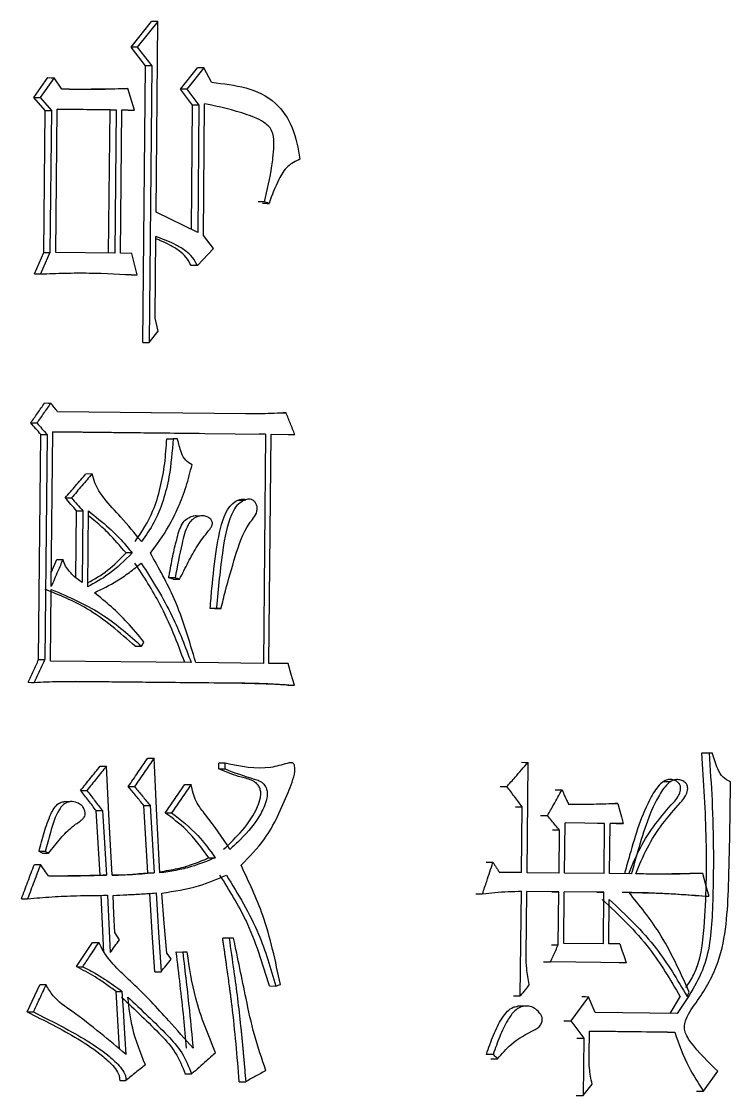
# Model space of a CAD drawing. Header units: millimetres. Extents: x 2344 to 4024, y 1094 to 2282.
# Drawn here: x 2967.69 to 2972.51, y 1247.72 to 1255.02 of the extents above; entities that cross this region are included whole.
import ezdxf

# ---------------------------------------------------------------- set-up
doc = ezdxf.new("R2010")
doc.units = ezdxf.units.MM

msp = doc.modelspace()

# ---------------------------------------------------------------- linework, layer by layer
at = {"color": 7, "linetype": 'Continuous', "lineweight": 25}
for p, q in [((2968.4385, 1254.8464), (2968.5786, 1255.0201)), ((2968.6215, 1255.0198), (2968.4812, 1254.8461)), ((2968.6087, 1253.7251), (2968.6215, 1255.0198)), ((2968.5372, 1254.7187), (2968.4385, 1254.8464)), ((2968.4812, 1254.8461), (2968.5801, 1254.7185)), ((2968.5186, 1252.8399), (2968.5372, 1254.7187)), ((2968.5801, 1254.7185), (2968.5615, 1252.8396)), ((2968.7737, 1254.5603), (2968.8901, 1254.7051)), ((2968.9335, 1254.7048), (2968.8169, 1254.5601)), ((2968.9862, 1254.6069), (2968.9335, 1254.7048)), ((2967.779, 1254.5032), (2967.8732, 1254.6385)), ((2967.9151, 1254.6382), (2967.8208, 1254.5029)), ((2967.9685, 1254.5597), (2967.9151, 1254.6382)), ((2968.2653, 1254.5615), (2968.3741, 1254.5648)), ((2968.4615, 1254.418), (2968.4167, 1254.5645)), ((2968.857, 1254.4523), (2968.7737, 1254.5603)), ((2968.8169, 1254.5601), (2968.9003, 1254.4521)), ((2967.8555, 1254.4147), (2967.779, 1254.5032)), ((2967.8208, 1254.5029), (2967.8974, 1254.4145)), ((2967.8459, 1253.4509), (2967.8555, 1254.4147)), ((2967.8974, 1254.4145), (2967.8879, 1253.4507)), ((2967.9266, 1253.4503), (2967.9362, 1254.4238)), ((2967.9362, 1254.4238), (2968.3382, 1254.4193)), ((2968.2957, 1254.4196), (2967.9362, 1254.4236)), ((2968.286, 1253.4461), (2968.2957, 1254.4196)), ((2968.2957, 1254.4196), (2968.3382, 1254.4193)), ((2968.3382, 1254.4193), (2968.3285, 1253.4458)), ((2968.3671, 1253.4454), (2968.3767, 1254.4189)), ((2968.3767, 1254.4189), (2968.4615, 1254.418)), ((2968.4189, 1254.4182), (2968.3767, 1254.4187)), ((2968.4189, 1254.4182), (2968.4615, 1254.418)), ((2968.8486, 1253.6069), (2968.857, 1254.4523)), ((2968.9003, 1254.4521), (2968.8917, 1253.5856)), ((2968.9299, 1253.5657), (2968.9387, 1254.4614)), ((2968.8917, 1253.5856), (2968.6087, 1253.7251)), ((2968.6016, 1253.0047), (2968.6071, 1253.5596)), ((2968.998, 1253.4774), (2968.9299, 1253.5657)), ((2968.8895, 1253.3617), (2968.998, 1253.4774)), ((2967.7826, 1253.3056), (2967.8459, 1253.4509)), ((2967.8879, 1253.4507), (2967.8244, 1253.3054)), ((2967.8459, 1253.4509), (2967.8879, 1253.4507)), ((2968.3285, 1253.4458), (2967.9266, 1253.4503)), ((2968.4442, 1253.4446), (2968.3671, 1253.4454)), ((2968.4813, 1253.2981), (2968.4442, 1253.4446)), ((2968.8895, 1253.3617), (2968.8462, 1253.362)), ((2968.4385, 1253.2983), (2968.4813, 1253.2981)), ((2968.6238, 1252.9168), (2968.6016, 1253.0047)), ((2968.5615, 1252.8396), (2968.6238, 1252.9168)), ((2968.5186, 1252.8399), (2968.5615, 1252.8396)), ((2969.2166, 1252.3553), (2967.9391, 1252.3694)), ((2967.8964, 1251.1821), (2967.9068, 1252.2335)), ((2967.9068, 1252.2335), (2969.3529, 1252.2175)), ((2968.9006, 1252.2222), (2967.9068, 1252.2333)), ((2967.8108, 1250.6863), (2967.826, 1252.2147)), ((2967.8679, 1252.2144), (2967.8527, 1250.686)), ((2968.6811, 1252.1857), (2968.7242, 1252.1855)), ((2968.7549, 1252.1851), (2968.7242, 1252.1855)), ((2969.3529, 1252.2175), (2969.309, 1252.2177)), ((2969.3529, 1252.2175), (2969.3375, 1250.6598)), ((2969.3756, 1250.6594), (2969.3911, 1252.217)), ((2969.3911, 1252.217), (2969.5513, 1252.2152)), ((2969.5071, 1252.2155), (2969.5513, 1252.2152)), ((2968.1326, 1251.9487), (2968.1749, 1251.9484)), ((2969.2059, 1251.7662), (2969.1619, 1251.7665)), ((2968.0636, 1251.2416), (2968.0681, 1251.696)), ((2968.1104, 1251.6957), (2968.1056, 1251.209)), ((2968.1439, 1251.1794), (2968.149, 1251.6953)), ((2968.906, 1251.6609), (2968.8623, 1251.6612)), ((2967.8974, 1251.2822), (2967.9336, 1251.3664)), ((2968.7378, 1251.2409), (2968.6947, 1251.2412)), ((2968.7254, 1251.2311), (2968.6948, 1251.2412)), ((2967.8914, 1250.6759), (2967.8962, 1251.1627)), ((2969.0199, 1251.0333), (2968.9763, 1251.0336)), ((2969.0066, 1251.0333), (2969.0502, 1251.033)), ((2969.0503, 1251.033), (2969.0199, 1251.0333)), ((2968.4674, 1250.7763), (2968.5102, 1250.7761)), ((2967.8108, 1250.6863), (2967.8527, 1250.686)), ((2968.8473, 1250.6653), (2967.8914, 1250.6759)), ((2969.3375, 1250.6598), (2968.8781, 1250.6649)), ((2969.5054, 1250.658), (2969.3756, 1250.6594)), ((2969.1929, 1250.5249), (2968.0629, 1250.5374)), ((2968.0757, 1250.5375), (2969.2368, 1250.5247)), ((2969.1929, 1250.5249), (2969.2368, 1250.5247)), ((2969.5055, 1250.5117), (2969.5497, 1250.5114)), ((2972.3182, 1250.0518), (2972.366, 1250.0515)), ((2972.366, 1250.0515), (2972.3882, 1250.0513)), ((2969.0343, 1249.9425), (2969.0347, 1249.9815)), ((2969.0783, 1249.9812), (2969.0347, 1249.9815)), ((2969.0779, 1249.9423), (2969.0783, 1249.9812)), ((2971.1293, 1249.2378), (2971.1367, 1249.9874)), ((2969.0343, 1249.9428), (2969.0779, 1249.9425)), ((2968.8037, 1249.8381), (2968.847, 1249.8378)), ((2970.9465, 1249.8238), (2970.9925, 1249.8235)), ((2972.1021, 1249.8554), (2972.0543, 1249.8556)), ((2968.0262, 1249.7204), (2967.9837, 1249.7206)), ((2971.0918, 1249.2383), (2971.0962, 1249.6861)), ((2968.6713, 1249.6447), (2968.7144, 1249.6444)), ((2971.3493, 1249.5275), (2971.3028, 1249.5278)), ((2971.3464, 1249.2354), (2971.3493, 1249.5275)), ((2971.3838, 1249.235), (2971.3872, 1249.5757)), ((2971.6559, 1249.5727), (2971.3872, 1249.5757)), ((2971.6559, 1249.5727), (2971.609, 1249.573)), ((2971.6525, 1249.232), (2971.6559, 1249.5727)), ((2971.6898, 1249.2316), (2971.6932, 1249.5723)), ((2971.7825, 1249.5713), (2971.6932, 1249.5723)), ((2971.7355, 1249.5716), (2971.7825, 1249.5713)), ((2967.8552, 1249.3814), (2967.8133, 1249.3816)), ((2967.8365, 1249.3716), (2967.8134, 1249.3816)), ((2967.8365, 1249.3716), (2967.8785, 1249.3713)), ((2971.0918, 1249.2383), (2970.9417, 1249.2399)), ((2971.3464, 1249.2354), (2971.1293, 1249.2378)), ((2971.6525, 1249.232), (2971.3838, 1249.235)), ((2972.2728, 1249.2345), (2972.3209, 1249.2342)), ((2971.8387, 1249.2299), (2971.6898, 1249.2316)), ((2972.086, 1249.2298), (2971.9715, 1249.2289)), ((2971.0835, 1248.401), (2971.0905, 1249.1117)), ((2971.1237, 1248.6732), (2971.128, 1249.1113)), ((2971.3452, 1249.1089), (2971.128, 1249.1113)), ((2971.2987, 1249.1091), (2971.3452, 1249.1089)), ((2971.3416, 1248.7487), (2971.3452, 1249.1089)), ((2971.3791, 1248.758), (2971.3826, 1249.1084)), ((2971.6513, 1249.1054), (2971.3826, 1249.1084)), ((2971.6044, 1249.1057), (2971.6513, 1249.1054)), ((2971.6478, 1248.755), (2971.6513, 1249.1054)), ((2971.6851, 1248.7545), (2971.6881, 1249.0562)), ((2968.0684, 1248.5999), (2968.1777, 1248.7638)), ((2968.1777, 1248.7638), (2968.2201, 1248.7636)), ((2969.1048, 1248.7931), (2969.0612, 1248.7933)), ((2969.1354, 1248.7927), (2969.1048, 1248.7931)), ((2971.2951, 1248.7489), (2971.3416, 1248.7487)), ((2971.6478, 1248.755), (2971.3791, 1248.758)), ((2971.7596, 1248.7537), (2971.6851, 1248.7545)), ((2968.7463, 1248.6995), (2968.7895, 1248.6992)), ((2968.8203, 1248.6989), (2968.7895, 1248.6992)), ((2971.803, 1248.6266), (2971.2881, 1248.6324)), ((2971.7558, 1248.6269), (2971.803, 1248.6266)), ((2967.7329, 1248.292), (2967.8197, 1248.4757)), ((2967.8616, 1248.4754), (2967.8197, 1248.4757)), ((2968.3607, 1248.04), (2968.3365, 1248.4314)), ((2969.3785, 1248.4685), (2969.4226, 1248.4682)), ((2971.0373, 1248.4013), (2971.0835, 1248.401)), ((2971.5473, 1248.3958), (2971.4262, 1248.2317)), ((2971.591, 1248.2883), (2971.5473, 1248.3958)), ((2972.1009, 1248.2821), (2972.172, 1248.3983)), ((2971.1106, 1248.3316), (2971.064, 1248.3319)), ((2972.1486, 1248.282), (2971.591, 1248.2883)), ((2971.4262, 1248.2317), (2971.5147, 1248.1139)), ((2971.5508, 1247.9966), (2971.5525, 1248.1621)), ((2971.5525, 1248.1621), (2972.1325, 1248.1556)), ((2972.0846, 1248.1559), (2971.5525, 1248.1619)), ((2972.0847, 1248.1559), (2972.1325, 1248.1556)), ((2971.5147, 1248.1139), (2971.5108, 1247.7245)), ((2970.883, 1247.9747), (2970.9292, 1247.9744)), ((2972.3285, 1247.7542), (2972.4259, 1247.8894)), ((2971.5108, 1247.7245), (2971.5713, 1247.8017)), ((2971.464, 1247.7248), (2971.5108, 1247.7245))]:
    msp.add_line(p, q, dxfattribs=at)
at = {"color": 7, "linetype": 'Continuous', "lineweight": 25, "flags": 128}
for points in [[(2968.6215, 1255.0198), (2968.5975, 1255.02), (2968.5786, 1255.0201)], [(2968.4812, 1254.8461), (2968.4573, 1254.8463), (2968.4385, 1254.8464)], [(2968.5801, 1254.7185), (2968.5561, 1254.7186), (2968.5372, 1254.7187)], [(2968.9335, 1254.7048), (2968.9092, 1254.705), (2968.8901, 1254.7051)], [(2967.8732, 1254.6385), (2967.8967, 1254.6383), (2967.9151, 1254.6382)], [(2968.3741, 1254.5648), (2968.398, 1254.5646), (2968.4167, 1254.5645)], [(2968.8169, 1254.5601), (2968.7927, 1254.5602), (2968.7737, 1254.5603)], [(2967.779, 1254.5032), (2967.8024, 1254.5031), (2967.8208, 1254.5029)], [(2967.8555, 1254.4147), (2967.879, 1254.4146), (2967.8974, 1254.4145)], [(2968.9003, 1254.4521), (2968.876, 1254.4522), (2968.857, 1254.4523)], [(2969.3456, 1253.7948), (2969.3279, 1253.7949), (2969.3148, 1253.795), (2969.3017, 1253.7951)], [(2969.3321, 1253.785), (2969.3498, 1253.7849), (2969.3629, 1253.7848), (2969.376, 1253.7847)], [(2967.7826, 1253.3056), (2967.806, 1253.3055), (2967.8244, 1253.3054)], [(2967.8513, 1252.4286), (2967.8748, 1252.4285), (2967.8932, 1252.4283)], [(2969.4476, 1252.3622), (2969.4723, 1252.3621), (2969.4917, 1252.362)], [(2967.7571, 1252.2933), (2967.7805, 1252.2932), (2967.7989, 1252.2931)], [(2967.826, 1252.2147), (2967.8494, 1252.2145), (2967.8679, 1252.2144)], [(2967.9918, 1251.7845), (2968.0154, 1251.7843), (2968.0339, 1251.7842)], [(2968.0681, 1251.696), (2968.0918, 1251.6958), (2968.1104, 1251.6957)], [(2967.9336, 1251.3664), (2967.9546, 1251.3663), (2967.9756, 1251.3662)], [(2968.4471, 1251.4097), (2968.4355, 1251.4098), (2968.4239, 1251.4099), (2968.4044, 1251.41)], [(2968.7254, 1251.2311), (2968.7428, 1251.231), (2968.7557, 1251.2309), (2968.7685, 1251.2309)], [(2968.5102, 1250.7761), (2968.5181, 1250.7906), (2968.5259, 1250.8052)], [(2969.5497, 1250.5114), (2969.5275, 1250.5847), (2969.5054, 1250.658)], [(2967.7396, 1250.5313), (2967.763, 1250.5311), (2967.7814, 1250.531)], [(2968.5521, 1250.016), (2968.5762, 1250.0159), (2968.5951, 1250.0158)], [(2968.6335, 1249.2364), (2968.6143, 1249.6261), (2968.5951, 1250.0158)], [(2971.0905, 1249.9877), (2971.1163, 1249.9876), (2971.1367, 1249.9874)], [(2968.2284, 1249.9612), (2968.2522, 1249.961), (2968.2709, 1249.9609)], [(2968.3098, 1249.2206), (2968.2903, 1249.5907), (2968.2709, 1249.9609)], [(2968.4195, 1249.8228), (2968.4434, 1249.8226), (2968.4623, 1249.8225)], [(2968.0956, 1249.7971), (2968.1193, 1249.797), (2968.1379, 1249.7969)], [(2971.3204, 1249.8002), (2971.3464, 1249.8), (2971.367, 1249.7999)], [(2968.5259, 1249.695), (2968.5499, 1249.6949), (2968.5688, 1249.6948)], [(2968.5521, 1249.2371), (2968.539, 1249.4661), (2968.5259, 1249.695)], [(2968.5688, 1249.6948), (2968.5819, 1249.4658), (2968.595, 1249.2369)], [(2971.05, 1249.6864), (2971.0758, 1249.6862), (2971.0962, 1249.6861)], [(2971.6996, 1249.7083), (2971.7258, 1249.7081), (2971.7467, 1249.708)], [(2971.7467, 1249.708), (2971.7579, 1249.665), (2971.7702, 1249.6181), (2971.7825, 1249.5713)], [(2968.2023, 1249.6596), (2968.226, 1249.6595), (2968.2447, 1249.6594)], [(2968.2287, 1249.2212), (2968.2155, 1249.4404), (2968.2023, 1249.6596)], [(2968.2447, 1249.6594), (2968.258, 1249.4402), (2968.2712, 1249.221)], [(2971.2216, 1249.626), (2971.2475, 1249.6259), (2971.268, 1249.6257)], [(2968.9672, 1249.3396), (2968.9788, 1249.3395), (2968.9905, 1249.3395), (2969.0107, 1249.3394)], [(2970.8513, 1249.3089), (2970.877, 1249.3087), (2970.8973, 1249.3086)], [(2967.7816, 1249.2943), (2967.805, 1249.2942), (2967.8234, 1249.2941)], [(2968.5521, 1249.2371), (2968.5761, 1249.237), (2968.595, 1249.2369)], [(2972.3209, 1249.2342), (2972.3327, 1249.1914), (2972.3444, 1249.1486), (2972.3638, 1249.0779)], [(2968.2287, 1249.2212), (2968.2525, 1249.2211), (2968.2712, 1249.221)], [(2968.5992, 1248.5648), (2968.5826, 1248.8327), (2968.5663, 1249.0975)], [(2968.6091, 1249.1004), (2968.6256, 1248.8325), (2968.6422, 1248.5646)], [(2968.6819, 1248.6907), (2968.6647, 1248.8953), (2968.6475, 1249.1)], [(2970.7816, 1249.0955), (2970.8072, 1249.0953), (2970.8275, 1249.0952)], [(2967.6941, 1249.0616), (2967.7175, 1249.0615), (2967.7359, 1249.0614)], [(2968.2544, 1248.6952), (2968.2447, 1248.89), (2968.2351, 1249.0849)], [(2968.2776, 1249.0846), (2968.2873, 1248.8898), (2968.2969, 1248.6949)], [(2968.3291, 1248.8309), (2968.3226, 1248.9575), (2968.3162, 1249.0842)], [(2968.3595, 1248.7819), (2968.3443, 1248.8064), (2968.3291, 1248.8309)], [(2971.7596, 1248.7537), (2971.7738, 1248.712), (2971.7884, 1248.6693), (2971.803, 1248.6266)], [(2968.7123, 1248.6514), (2968.6971, 1248.671), (2968.6819, 1248.6907)], [(2968.0684, 1248.5999), (2968.092, 1248.5997), (2968.1106, 1248.5996)], [(2971.2416, 1248.6327), (2971.2675, 1248.6325), (2971.2881, 1248.6324)], [(2968.5992, 1248.5648), (2968.6233, 1248.5647), (2968.6422, 1248.5646)], [(2968.3365, 1248.4314), (2968.3603, 1248.4313), (2968.3791, 1248.4312)], [(2968.4057, 1248.0026), (2968.3946, 1248.1821), (2968.3868, 1248.3066), (2968.3791, 1248.4312)], [(2971.5005, 1248.3961), (2971.5266, 1248.396), (2971.5473, 1248.3958)], [(2972.2164, 1248.3981), (2972.224, 1248.4126), (2972.2315, 1248.427)], [(2967.7329, 1248.292), (2967.7538, 1248.2919), (2967.7747, 1248.2918)], [(2971.3796, 1248.232), (2971.4056, 1248.2318), (2971.4262, 1248.2317)], [(2971.4679, 1248.1142), (2971.494, 1248.114), (2971.5147, 1248.1139)], [(2970.8994, 1248.0039), (2970.8875, 1248.004), (2970.8757, 1248.0041), (2970.8534, 1248.0042)], [(2968.8071, 1247.8712), (2968.8181, 1247.8712), (2968.829, 1247.8711), (2968.8504, 1247.871)], [(2968.3613, 1247.8275), (2968.3826, 1247.8274), (2968.404, 1247.8272)], [(2969.1738, 1247.8185), (2969.1983, 1247.8183), (2969.2176, 1247.8182)], [(2972.2807, 1247.7545), (2972.2925, 1247.7544), (2972.3046, 1247.7544), (2972.3285, 1247.7542)]]:
    msp.add_lwpolyline(points, dxfattribs=at)
at = {"color": 7, "linetype": 'Continuous', "lineweight": 25}
for points, knots in [([(2968.4167, 1254.5645), (2968.3582, 1254.5621), (2968.2544, 1254.5578), (2968.1049, 1254.5579), (2968.014, 1254.5591), (2967.9685, 1254.5597)], [0, 0, 0, 0, 0.392515, 0.696222, 1, 1, 1, 1]), ([(2968.2704, 1254.5613), (2968.2705, 1254.5613), (2968.2706, 1254.5613), (2968.27, 1254.5613), (2968.2684, 1254.5613), (2968.2261, 1254.5602), (2968.1464, 1254.5588), (2968.0638, 1254.5589), (2968.0184, 1254.5592), (2968.0074, 1254.5593), (2968.0052, 1254.5593)], [0, 0, 0, 0, 0.0021415, 0.0097285, 0.0175373, 0.0350819, 0.5090974, 0.8321856, 0.9660672, 1, 1, 1, 1]), ([(2968.9862, 1254.6069), (2969.1449, 1254.5886), (2969.3686, 1254.5629), (2969.5496, 1254.3008), (2969.5731, 1254.1575), (2969.5851, 1254.0842)], [0, 0, 0, 0, 0.543493, 0.766307, 1, 1, 1, 1]), ([(2969.3456, 1253.7948), (2969.3644, 1253.876), (2969.3872, 1253.9743), (2969.4046, 1254.1023), (2969.411, 1254.1751), (2969.4089, 1254.2471), (2969.3849, 1254.2987), (2969.3278, 1254.3491), (2969.178, 1254.41), (2969.0358, 1254.4406), (2968.9387, 1254.4614)], [0, 0, 0, 0, 0.238484, 0.289026, 0.367873, 0.447442, 0.488553, 0.52945, 0.678936, 1, 1, 1, 1]), ([(2969.5851, 1254.0842), (2969.556, 1254.0705), (2969.4963, 1254.0422), (2969.4294, 1253.9282), (2969.3964, 1253.8395), (2969.376, 1253.7847)], [0, 0, 0, 0, 0.266925, 0.547946, 1, 1, 1, 1]), ([(2969.376, 1253.7847), (2969.3735, 1253.7856), (2969.3672, 1253.7877), (2969.357, 1253.791), (2969.3494, 1253.7935), (2969.3456, 1253.7948)], [0, 0, 0, 0, 0.249993, 0.625002, 1, 1, 1, 1]), ([(2968.8462, 1253.362), (2968.8357, 1253.3816), (2968.815, 1253.4203), (2968.7638, 1253.4664), (2968.7026, 1253.5023), (2968.6483, 1253.5282), (2968.6159, 1253.5402), (2968.6069, 1253.5436)], [0, 0, 0, 0, 0.2035671, 0.4019478, 0.6538387, 0.9037556, 1, 1, 1, 1]), ([(2968.8895, 1253.3617), (2968.879, 1253.3813), (2968.8582, 1253.42), (2968.807, 1253.4661), (2968.7458, 1253.5022), (2968.6773, 1253.5341), (2968.6304, 1253.5511), (2968.6071, 1253.5596)], [0, 0, 0, 0, 0.176504, 0.348574, 0.567112, 0.783963, 1, 1, 1, 1]), ([(2967.8244, 1253.3054), (2967.8796, 1253.3075), (2967.9899, 1253.3116), (2968.2091, 1253.313), (2968.3726, 1253.304), (2968.4813, 1253.2981)], [0, 0, 0, 0, 0.2512252, 0.5024775, 1, 1, 1, 1]), ([(2967.7571, 1252.2933), (2967.7728, 1252.3159), (2967.8042, 1252.361), (2967.8356, 1252.406), (2967.8513, 1252.4286)], [0, 0, 0, 0, 0.500001, 1, 1, 1, 1]), ([(2967.8932, 1252.4283), (2967.8775, 1252.4058), (2967.8461, 1252.3607), (2967.8146, 1252.3156), (2967.7989, 1252.2931)], [0, 0, 0, 0, 0.500001, 1, 1, 1, 1]), ([(2967.9391, 1252.3694), (2967.9315, 1252.3792), (2967.9162, 1252.3989), (2967.9009, 1252.4185), (2967.8932, 1252.4283)], [0, 0, 0, 0, 0.500003, 1, 1, 1, 1]), ([(2969.4917, 1252.362), (2969.4646, 1252.3603), (2969.4104, 1252.3571), (2969.3187, 1252.3549), (2969.2541, 1252.3552), (2969.2167, 1252.3553)], [0, 0, 0, 0, 0.296165, 0.592354, 1, 1, 1, 1]), ([(2969.5513, 1252.2152), (2969.5414, 1252.2397), (2969.5215, 1252.2886), (2969.5017, 1252.3375), (2969.4917, 1252.362)], [0, 0, 0, 0, 0.500001, 1, 1, 1, 1]), ([(2967.826, 1252.2147), (2967.8145, 1252.2278), (2967.7915, 1252.254), (2967.7686, 1252.2802), (2967.7571, 1252.2933)], [0, 0, 0, 0, 0.500001, 1, 1, 1, 1]), ([(2967.7989, 1252.2931), (2967.8104, 1252.28), (2967.8334, 1252.2538), (2967.8564, 1252.2275), (2967.8679, 1252.2144)], [0, 0, 0, 0, 0.500002, 1, 1, 1, 1]), ([(2968.4667, 1251.4871), (2968.5112, 1251.5546), (2968.5852, 1251.6669), (2968.64, 1251.8536), (2968.6705, 1252.0177), (2968.6776, 1252.1297), (2968.6811, 1252.1857)], [0, 0, 0, 0, 0.3330673, 0.5537859, 0.7764755, 1, 1, 1, 1]), ([(2968.7242, 1252.1855), (2968.7177, 1252.0989), (2968.707, 1251.9566), (2968.6593, 1251.7661), (2968.6, 1251.6142), (2968.5394, 1251.529), (2968.5095, 1251.4868)], [0, 0, 0, 0, 0.344663, 0.566326, 0.785297, 1, 1, 1, 1]), ([(2968.853, 1252.0088), (2968.8375, 1252.0177), (2968.8057, 1252.0359), (2968.7735, 1252.102), (2968.762, 1252.1534), (2968.7549, 1252.1851)], [0, 0, 0, 0, 0.26653, 0.547401, 1, 1, 1, 1]), ([(2968.5703, 1251.4083), (2968.6137, 1251.4673), (2968.6856, 1251.5651), (2968.7615, 1251.7214), (2968.8156, 1251.8613), (2968.8405, 1251.9595), (2968.853, 1252.0088)], [0, 0, 0, 0, 0.334631, 0.554427, 0.776376, 1, 1, 1, 1]), ([(2967.9918, 1251.7845), (2968.0152, 1251.8118), (2968.0621, 1251.8664), (2968.109, 1251.9211), (2968.1324, 1251.9484)], [0, 0, 0, 0, 0.5, 1, 1, 1, 1]), ([(2968.1747, 1251.9482), (2968.1513, 1251.9208), (2968.1044, 1251.8662), (2968.0574, 1251.8115), (2968.0339, 1251.7842)], [0, 0, 0, 0, 0.500001, 1, 1, 1, 1]), ([(2968.5095, 1251.4868), (2968.4636, 1251.5436), (2968.3815, 1251.6452), (2968.2631, 1251.7638), (2968.1962, 1251.8659), (2968.1804, 1251.9272), (2968.175, 1251.9482)], [0, 0, 0, 0, 0.382487, 0.68406, 0.891822, 1, 1, 1, 1]), ([(2968.0681, 1251.696), (2968.0554, 1251.7107), (2968.03, 1251.7402), (2968.0045, 1251.7697), (2967.9918, 1251.7845)], [0, 0, 0, 0, 0.500001, 1, 1, 1, 1]), ([(2968.0339, 1251.7842), (2968.0467, 1251.7695), (2968.0722, 1251.74), (2968.0976, 1251.7105), (2968.1104, 1251.6957)], [0, 0, 0, 0, 0.500001, 1, 1, 1, 1]), ([(2968.9763, 1251.0336), (2968.98, 1251.0785), (2968.991, 1251.2133), (2969.0148, 1251.4225), (2969.0492, 1251.6092), (2969.0978, 1251.7166), (2969.1373, 1251.7544), (2969.172, 1251.7727), (2969.1978, 1251.7761), (2969.2124, 1251.7745), (2969.218, 1251.7706), (2969.2186, 1251.7702)], [0, 0, 0, 0, 0.158302, 0.475051, 0.741361, 0.822994, 0.892685, 0.944081, 0.973479, 0.997489, 1, 1, 1, 1]), ([(2969.0502, 1251.0331), (2969.0599, 1251.0727), (2969.089, 1251.1916), (2969.1457, 1251.3848), (2969.2022, 1251.5616), (2969.2719, 1251.6471), (2969.2942, 1251.6826), (2969.2975, 1251.715), (2969.2928, 1251.7363), (2969.2824, 1251.7552), (2969.2671, 1251.7692), (2969.2472, 1251.7763), (2969.2205, 1251.7738), (2969.1852, 1251.7572), (2969.1468, 1251.7229), (2969.0919, 1251.6158), (2969.0522, 1251.382), (2969.0301, 1251.1685), (2969.02, 1251.0351), (2969.0199, 1251.0333)], [0, 0, 0, 0, 0.073869, 0.221616, 0.369704, 0.400967, 0.432575, 0.44545, 0.458313, 0.471409, 0.484986, 0.497866, 0.513385, 0.539116, 0.575431, 0.611237, 0.759298, 0.996827, 1, 1, 1, 1]), ([(2968.4044, 1251.41), (2968.3648, 1251.4564), (2968.2998, 1251.5328), (2968.2111, 1251.613), (2968.1649, 1251.6493), (2968.1487, 1251.662)], [0, 0, 0, 0, 0.5028672, 0.8263498, 1, 1, 1, 1]), ([(2968.149, 1251.6953), (2968.1966, 1251.6576), (2968.2738, 1251.5963), (2968.3729, 1251.4998), (2968.4223, 1251.4398), (2968.4471, 1251.4097)], [0, 0, 0, 0, 0.444839, 0.721538, 1, 1, 1, 1]), ([(2968.6947, 1251.2412), (2968.6967, 1251.2521), (2968.7064, 1251.3065), (2968.7225, 1251.3986), (2968.7521, 1251.5127), (2968.7755, 1251.6028), (2968.8212, 1251.647), (2968.8548, 1251.6604), (2968.8803, 1251.6658), (2968.892, 1251.6615), (2968.8933, 1251.661)], [0, 0, 0, 0, 0.063995, 0.320012, 0.537936, 0.756916, 0.838268, 0.919249, 0.991307, 1, 1, 1, 1]), ([(2968.7685, 1251.2309), (2968.7878, 1251.2695), (2968.8263, 1251.3468), (2968.8879, 1251.4608), (2968.9439, 1251.5338), (2968.9792, 1251.5784), (2968.9887, 1251.5947), (2968.9923, 1251.6097), (2968.9911, 1251.6213), (2968.985, 1251.6337), (2968.9714, 1251.6479), (2968.9495, 1251.6599), (2968.9185, 1251.6647), (2968.8845, 1251.6565), (2968.85, 1251.6361), (2968.8085, 1251.5771), (2968.7761, 1251.4397), (2968.7524, 1251.3192), (2968.7379, 1251.241), (2968.7378, 1251.2409)], [0, 0, 0, 0, 0.124949, 0.249948, 0.37535, 0.396486, 0.419076, 0.429332, 0.439703, 0.450997, 0.468761, 0.497932, 0.527836, 0.567323, 0.607841, 0.649744, 0.775213, 0.999895, 1, 1, 1, 1]), ([(2967.9756, 1251.3662), (2967.964, 1251.3392), (2967.945, 1251.295), (2967.9186, 1251.2337), (2967.9038, 1251.1993), (2967.8964, 1251.1821)], [0, 0, 0, 0, 0.439788, 0.719894, 1, 1, 1, 1]), ([(2968.1056, 1251.209), (2968.0873, 1251.2221), (2968.057, 1251.2438), (2968.0204, 1251.2826), (2967.9911, 1251.3195), (2967.9808, 1251.3505), (2967.9756, 1251.3662)], [0, 0, 0, 0, 0.333059, 0.551867, 0.77346, 1, 1, 1, 1]), ([(2968.4471, 1251.4097), (2968.3949, 1251.3585), (2968.3021, 1251.2675), (2968.192, 1251.2062), (2968.1439, 1251.1794)], [0, 0, 0, 0, 0.563298, 1, 1, 1, 1]), ([(2968.1442, 1251.2066), (2968.1905, 1251.2331), (2968.2856, 1251.2873), (2968.3642, 1251.3684), (2968.4044, 1251.41)], [0, 0, 0, 0, 0.487836, 1, 1, 1, 1]), ([(2968.8781, 1250.6649), (2968.8349, 1250.8126), (2968.7583, 1251.0747), (2968.6274, 1251.3069), (2968.5703, 1251.4082)], [0, 0, 0, 0, 0.563543, 1, 1, 1, 1]), ([(2968.1899, 1251.1399), (2968.2417, 1251.1651), (2968.3236, 1251.2049), (2968.4277, 1251.277), (2968.4812, 1251.3195), (2968.5081, 1251.3408)], [0, 0, 0, 0, 0.4622839, 0.7306758, 1, 1, 1, 1]), ([(2968.8041, 1250.6655), (2968.7526, 1250.8006), (2968.6613, 1251.0401), (2968.5248, 1251.2497), (2968.4653, 1251.3411)], [0, 0, 0, 0, 0.563855, 1, 1, 1, 1]), ([(2968.5081, 1251.3408), (2968.5826, 1251.223), (2968.7167, 1251.0112), (2968.8072, 1250.7716), (2968.8473, 1250.6653)], [0, 0, 0, 0, 0.556173, 1, 1, 1, 1]), ([(2968.7685, 1251.2309), (2968.7659, 1251.2317), (2968.7595, 1251.2338), (2968.7493, 1251.2372), (2968.7417, 1251.2397), (2968.7379, 1251.2409)], [0, 0, 0, 0, 0.253332, 0.626666, 1, 1, 1, 1]), ([(2968.4674, 1250.7763), (2968.3617, 1250.8692), (2968.1747, 1251.0337), (2967.9514, 1251.1237), (2967.8542, 1251.1629)], [0, 0, 0, 0, 0.564976, 1, 1, 1, 1]), ([(2967.8962, 1251.1627), (2968.0194, 1251.1099), (2968.2415, 1251.0148), (2968.4274, 1250.8496), (2968.5102, 1250.7761)], [0, 0, 0, 0, 0.554853, 1, 1, 1, 1]), ([(2968.5259, 1250.8052), (2968.4889, 1250.8504), (2968.4197, 1250.935), (2968.3057, 1251.0451), (2968.2286, 1251.1082), (2968.1899, 1251.1399)], [0, 0, 0, 0, 0.363769, 0.680971, 1, 1, 1, 1]), ([(2967.8527, 1250.686), (2967.8408, 1250.6602), (2967.8171, 1250.6085), (2967.7933, 1250.5569), (2967.7814, 1250.531)], [0, 0, 0, 0, 0.500001, 1, 1, 1, 1]), ([(2967.7814, 1250.531), (2967.809, 1250.5323), (2967.864, 1250.5348), (2967.9621, 1250.5374), (2968.0327, 1250.5375), (2968.0757, 1250.5375)], [0, 0, 0, 0, 0.280485, 0.560981, 1, 1, 1, 1]), ([(2969.5054, 1250.5117), (2969.4791, 1250.5135), (2969.4264, 1250.517), (2969.3223, 1250.5223), (2969.2444, 1250.5239), (2969.1929, 1250.5249)], [0, 0, 0, 0, 0.253567, 0.507138, 1, 1, 1, 1]), ([(2969.2368, 1250.5247), (2969.2635, 1250.5242), (2969.3169, 1250.5232), (2969.4213, 1250.5197), (2969.4988, 1250.5147), (2969.5497, 1250.5114)], [0, 0, 0, 0, 0.255746, 0.511498, 1, 1, 1, 1]), ([(2972.366, 1250.0515), (2972.3734, 1249.9436), (2972.3972, 1249.5978), (2972.3984, 1249.1249), (2972.3687, 1248.6031), (2972.2227, 1248.3898), (2972.1488, 1248.2818)], [0, 0, 0, 0, 0.176118, 0.564379, 0.779513, 1, 1, 1, 1]), ([(2972.208, 1248.4571), (2972.2276, 1248.4861), (2972.3056, 1248.6022), (2972.3456, 1248.9587), (2972.3548, 1249.4573), (2972.3302, 1249.853), (2972.3178, 1250.0518)], [0, 0, 0, 0, 0.067826, 0.270856, 0.633568, 1, 1, 1, 1]), ([(2972.5118, 1249.8552), (2972.4937, 1249.8637), (2972.4563, 1249.8814), (2972.417, 1249.957), (2972.3992, 1250.0153), (2972.3882, 1250.0513)], [0, 0, 0, 0, 0.2657402, 0.5469275, 1, 1, 1, 1]), ([(2968.4195, 1249.8228), (2968.4416, 1249.855), (2968.4858, 1249.9194), (2968.53, 1249.9838), (2968.5521, 1250.016)], [0, 0, 0, 0, 0.500001, 1, 1, 1, 1]), ([(2968.5951, 1250.0158), (2968.5729, 1249.9835), (2968.5287, 1249.9191), (2968.4844, 1249.8547), (2968.4623, 1249.8225)], [0, 0, 0, 0, 0.4999999, 1, 1, 1, 1]), ([(2969.1862, 1249.2887), (2969.2422, 1249.3456), (2969.3782, 1249.4837), (2969.4704, 1249.6963), (2969.5334, 1249.8523), (2969.5532, 1249.912), (2969.5527, 1249.9546), (2969.547, 1249.9721), (2969.5417, 1249.9796), (2969.5346, 1249.9841), (2969.5203, 1249.9864), (2969.4708, 1249.9724), (2969.3247, 1249.9304), (2969.1821, 1249.9598), (2969.0783, 1249.9812)], [0, 0, 0, 0, 0.187048, 0.454157, 0.509952, 0.566481, 0.592402, 0.601189, 0.607197, 0.613242, 0.621313, 0.643001, 0.740094, 1, 1, 1, 1]), ([(2970.9925, 1249.8235), (2971.011, 1249.8445), (2971.0442, 1249.8823), (2971.0923, 1249.9369), (2971.1219, 1249.9706), (2971.1367, 1249.9874)], [0, 0, 0, 0, 0.383556, 0.691778, 1, 1, 1, 1]), ([(2968.0956, 1249.7971), (2968.1178, 1249.8245), (2968.162, 1249.8792), (2968.2063, 1249.9338), (2968.2284, 1249.9612)], [0, 0, 0, 0, 0.500001, 1, 1, 1, 1]), ([(2968.2709, 1249.9609), (2968.2487, 1249.9336), (2968.2044, 1249.8789), (2968.1601, 1249.8242), (2968.1379, 1249.7969)], [0, 0, 0, 0, 0.5, 1, 1, 1, 1]), ([(2969.0672, 1249.3969), (2969.1115, 1249.4385), (2969.2006, 1249.5221), (2969.2848, 1249.6452), (2969.3169, 1249.7376), (2969.3219, 1249.7795), (2969.3163, 1249.8088), (2969.303, 1249.8332), (2969.2805, 1249.8562), (2969.2343, 1249.8767), (2969.1487, 1249.8948), (2969.0787, 1249.9241), (2969.0344, 1249.9427)], [0, 0, 0, 0, 0.224216, 0.450493, 0.523886, 0.561667, 0.593062, 0.624399, 0.658764, 0.709428, 0.815762, 1, 1, 1, 1]), ([(2969.078, 1249.9425), (2969.143, 1249.918), (2969.2196, 1249.889), (2969.3107, 1249.8645), (2969.3396, 1249.8427), (2969.3583, 1249.8144), (2969.3664, 1249.7815), (2969.3587, 1249.7208), (2969.3077, 1249.6019), (2969.213, 1249.4908), (2969.1346, 1249.4185), (2969.1108, 1249.3967)], [0, 0, 0, 0, 0.26787, 0.315918, 0.36459, 0.399923, 0.435463, 0.478144, 0.60612, 0.880668, 1, 1, 1, 1]), ([(2968.5259, 1249.695), (2968.5082, 1249.7163), (2968.4727, 1249.7589), (2968.4372, 1249.8015), (2968.4195, 1249.8228)], [0, 0, 0, 0, 0.500001, 1, 1, 1, 1]), ([(2968.4623, 1249.8225), (2968.48, 1249.8012), (2968.5155, 1249.7586), (2968.551, 1249.716), (2968.5688, 1249.6948)], [0, 0, 0, 0, 0.500002, 1, 1, 1, 1]), ([(2968.8469, 1249.8377), (2968.8248, 1249.8055), (2968.7807, 1249.7411), (2968.7365, 1249.6767), (2968.7144, 1249.6445)], [0, 0, 0, 0, 0.500001, 1, 1, 1, 1]), ([(2969.1108, 1249.3967), (2969.0577, 1249.4757), (2968.9837, 1249.5859), (2968.8729, 1249.7191), (2968.8557, 1249.7979), (2968.847, 1249.8377)], [0, 0, 0, 0, 0.556929, 0.775935, 1, 1, 1, 1]), ([(2971.0962, 1249.6861), (2971.079, 1249.709), (2971.053, 1249.7434), (2971.0185, 1249.7892), (2971.0012, 1249.8121), (2970.9925, 1249.8235)], [0, 0, 0, 0, 0.5, 0.75, 1, 1, 1, 1]), ([(2971.821, 1249.2298), (2971.8453, 1249.2903), (2971.9192, 1249.4739), (2972.0509, 1249.6341), (2972.1542, 1249.7483), (2972.169, 1249.7824), (2972.1735, 1249.8081), (2972.1721, 1249.8265), (2972.1648, 1249.8426), (2972.1494, 1249.8574), (2972.1263, 1249.8682), (2972.0974, 1249.8727), (2972.0654, 1249.8652), (2972.0187, 1249.829), (2971.9172, 1249.6682), (2971.8534, 1249.4549), (2971.8035, 1249.276), (2971.7922, 1249.2336), (2971.7912, 1249.2302)], [0, 0, 0, 0, 0.124963, 0.379445, 0.41127, 0.436681, 0.449548, 0.460099, 0.470743, 0.482926, 0.503252, 0.525075, 0.546926, 0.573931, 0.646512, 0.916703, 0.993183, 1, 1, 1, 1]), ([(2971.8685, 1249.2295), (2971.8928, 1249.29), (2971.9668, 1249.4735), (2972.0985, 1249.6338), (2972.2021, 1249.7479), (2972.2169, 1249.782), (2972.2215, 1249.8076), (2972.2201, 1249.8261), (2972.2128, 1249.8422), (2972.1975, 1249.857), (2972.1745, 1249.8678), (2972.1455, 1249.8724), (2972.1135, 1249.8651), (2972.0669, 1249.8291), (2971.9659, 1249.6701), (2971.9017, 1249.4567), (2971.8515, 1249.2775), (2971.8396, 1249.2334), (2971.8387, 1249.2299)], [0, 0, 0, 0, 0.1249047, 0.3792719, 0.4112857, 0.4365828, 0.4495005, 0.4600431, 0.470679, 0.4828283, 0.5031123, 0.5249051, 0.5467959, 0.5737453, 0.6458627, 0.9131757, 0.9931386, 1, 1, 1, 1]), ([(2972.4259, 1247.8894), (2972.3608, 1247.9516), (2972.2843, 1248.0246), (2972.2152, 1248.125), (2972.1997, 1248.1635), (2972.1979, 1248.2038), (2972.2194, 1248.2797), (2972.3208, 1248.4062), (2972.4769, 1248.6886), (2972.505, 1249.2164), (2972.5093, 1249.6223), (2972.5118, 1249.8552)], [0, 0, 0, 0, 0.136958, 0.160696, 0.179381, 0.195044, 0.215469, 0.288342, 0.432569, 0.674552, 1, 1, 1, 1]), ([(2968.2023, 1249.6596), (2968.1845, 1249.6826), (2968.149, 1249.7284), (2968.1134, 1249.7742), (2968.0956, 1249.7971)], [0, 0, 0, 0, 0.500001, 1, 1, 1, 1]), ([(2968.1379, 1249.7969), (2968.1558, 1249.774), (2968.1914, 1249.7281), (2968.2269, 1249.6823), (2968.2447, 1249.6594)], [0, 0, 0, 0, 0.500002, 1, 1, 1, 1]), ([(2971.268, 1249.6257), (2971.2822, 1249.6507), (2971.3058, 1249.6923), (2971.3388, 1249.7503), (2971.3576, 1249.7834), (2971.367, 1249.7999)], [0, 0, 0, 0, 0.4307181, 0.7153591, 1, 1, 1, 1]), ([(2971.367, 1249.7999), (2971.3729, 1249.7866), (2971.3832, 1249.7637), (2971.3979, 1249.731), (2971.4065, 1249.7117), (2971.4109, 1249.702)], [0, 0, 0, 0, 0.406795, 0.703397, 1, 1, 1, 1]), ([(2967.8133, 1249.3816), (2967.8243, 1249.425), (2967.8463, 1249.5119), (2967.8813, 1249.6099), (2967.9136, 1249.6777), (2967.9417, 1249.7063), (2967.9672, 1249.7196), (2967.9804, 1249.7195), (2967.9838, 1249.7194)], [0, 0, 0, 0, 0.330974, 0.662792, 0.775924, 0.890848, 0.972301, 1, 1, 1, 1]), ([(2967.8785, 1249.3713), (2967.9052, 1249.4048), (2967.9555, 1249.4681), (2968.0283, 1249.5461), (2968.0868, 1249.5824), (2968.115, 1249.6075), (2968.1247, 1249.6226), (2968.1279, 1249.6391), (2968.1253, 1249.6589), (2968.1162, 1249.6801), (2968.0982, 1249.7008), (2968.0682, 1249.7164), (2968.033, 1249.7236), (2967.9988, 1249.7149), (2967.9722, 1249.6963), (2967.9264, 1249.6331), (2967.8924, 1249.5223), (2967.8666, 1249.4245), (2967.8552, 1249.3814)], [0, 0, 0, 0, 0.141381, 0.266673, 0.352078, 0.377108, 0.393197, 0.409453, 0.428555, 0.455028, 0.481849, 0.518163, 0.570574, 0.605443, 0.640193, 0.679347, 0.858499, 1, 1, 1, 1]), ([(2971.7467, 1249.708), (2971.6916, 1249.7055), (2971.6081, 1249.7019), (2971.4961, 1249.7015), (2971.4393, 1249.7019), (2971.4109, 1249.702)], [0, 0, 0, 0, 0.493257, 0.746615, 1, 1, 1, 1]), ([(2968.9672, 1249.3396), (2968.9185, 1249.4063), (2968.8326, 1249.5242), (2968.7201, 1249.6082), (2968.6713, 1249.6447)], [0, 0, 0, 0, 0.56527, 1, 1, 1, 1]), ([(2968.7144, 1249.6444), (2968.7761, 1249.5965), (2968.8873, 1249.5102), (2968.9727, 1249.392), (2969.0107, 1249.3394)], [0, 0, 0, 0, 0.554585, 1, 1, 1, 1]), ([(2971.3493, 1249.5275), (2971.3404, 1249.5382), (2971.3224, 1249.56), (2971.2953, 1249.5927), (2971.2771, 1249.6147), (2971.268, 1249.6257)], [0, 0, 0, 0, 0.328624, 0.664312, 1, 1, 1, 1]), ([(2967.8785, 1249.3714), (2967.8764, 1249.3722), (2967.8716, 1249.3743), (2967.8639, 1249.3777), (2967.8581, 1249.3801), (2967.8553, 1249.3814)], [0, 0, 0, 0, 0.25919, 0.629595, 1, 1, 1, 1]), ([(2968.6331, 1249.2444), (2968.6743, 1249.251), (2968.7519, 1249.2633), (2968.8639, 1249.295), (2968.9326, 1249.3247), (2968.9672, 1249.3396)], [0, 0, 0, 0, 0.361259, 0.679346, 1, 1, 1, 1]), ([(2969.0107, 1249.3394), (2968.9574, 1249.3175), (2968.8698, 1249.2817), (2968.7424, 1249.2523), (2968.6699, 1249.2417), (2968.6335, 1249.2364)], [0, 0, 0, 0, 0.436496, 0.717607, 1, 1, 1, 1]), ([(2970.8275, 1249.0952), (2970.8367, 1249.1232), (2970.8529, 1249.1728), (2970.8762, 1249.244), (2970.8902, 1249.2871), (2970.8973, 1249.3086)], [0, 0, 0, 0, 0.394364, 0.697182, 1, 1, 1, 1]), ([(2970.8973, 1249.3086), (2970.901, 1249.3029), (2970.9084, 1249.2914), (2970.9195, 1249.2743), (2970.9306, 1249.2571), (2970.938, 1249.2457), (2970.9417, 1249.2399)], [0, 0, 0, 0, 0.2500001, 0.5000002, 0.7500003, 1, 1, 1, 1]), ([(2967.6941, 1249.0616), (2967.7087, 1249.1004), (2967.7378, 1249.178), (2967.767, 1249.2555), (2967.7816, 1249.2943)], [0, 0, 0, 0, 0.5000005, 1, 1, 1, 1]), ([(2967.8234, 1249.2941), (2967.8088, 1249.2553), (2967.7797, 1249.1777), (2967.7505, 1249.1002), (2967.7359, 1249.0614)], [0, 0, 0, 0, 0.5, 1, 1, 1, 1]), ([(2967.8769, 1249.2156), (2967.868, 1249.2287), (2967.8502, 1249.2548), (2967.8323, 1249.281), (2967.8234, 1249.2941)], [0, 0, 0, 0, 0.500003, 1, 1, 1, 1]), ([(2968.3098, 1249.2213), (2968.3232, 1249.2213), (2968.3643, 1249.2215), (2968.4452, 1249.2269), (2968.5124, 1249.2333), (2968.5521, 1249.2371)], [0, 0, 0, 0, 0.166093, 0.507171, 1, 1, 1, 1]), ([(2968.595, 1249.2369), (2968.5673, 1249.234), (2968.5118, 1249.2282), (2968.4168, 1249.2217), (2968.3493, 1249.221), (2968.3098, 1249.2206)], [0, 0, 0, 0, 0.2927386, 0.5855161, 1, 1, 1, 1]), ([(2969.4532, 1248.4776), (2969.4198, 1248.6375), (2969.3605, 1248.9211), (2969.2392, 1249.177), (2969.1862, 1249.2887)], [0, 0, 0, 0, 0.563595, 1, 1, 1, 1]), ([(2972.3209, 1249.2342), (2972.2637, 1249.2324), (2972.1598, 1249.2292), (2972.0089, 1249.2286), (2971.9153, 1249.2292), (2971.8685, 1249.2295)], [0, 0, 0, 0, 0.380581, 0.690284, 1, 1, 1, 1]), ([(2972.0854, 1249.2301), (2972.1016, 1249.2302), (2972.1642, 1249.2306), (2972.2266, 1249.2328), (2972.2728, 1249.2345)], [0, 0, 0, 0, 0.259623, 1, 1, 1, 1]), ([(2967.8766, 1249.216), (2967.9225, 1249.2159), (2968.0043, 1249.2159), (2968.1216, 1249.218), (2968.193, 1249.2202), (2968.2287, 1249.2212)], [0, 0, 0, 0, 0.390458, 0.695217, 1, 1, 1, 1]), ([(2968.2712, 1249.221), (2968.2411, 1249.2201), (2968.1605, 1249.2176), (2968.0291, 1249.2153), (2967.9276, 1249.2155), (2967.8769, 1249.2156)], [0, 0, 0, 0, 0.229418, 0.614669, 1, 1, 1, 1]), ([(2968.6475, 1249.1), (2968.7316, 1249.1122), (2968.8821, 1249.1341), (2969.0236, 1249.1949), (2969.0861, 1249.2217)], [0, 0, 0, 0, 0.558363, 1, 1, 1, 1]), ([(2969.3785, 1248.4685), (2969.3324, 1248.6205), (2969.2506, 1248.8899), (2969.1056, 1249.1212), (2969.0424, 1249.222)], [0, 0, 0, 0, 0.564202, 1, 1, 1, 1]), ([(2969.0861, 1249.2217), (2969.1656, 1249.092), (2969.3087, 1248.8584), (2969.3875, 1248.5883), (2969.4226, 1248.4682)], [0, 0, 0, 0, 0.555526, 1, 1, 1, 1]), ([(2968.3162, 1249.0842), (2968.3473, 1249.0855), (2968.4118, 1249.0881), (2968.5094, 1249.0935), (2968.5758, 1249.0981), (2968.6091, 1249.1004)], [0, 0, 0, 0, 0.318407, 0.659182, 1, 1, 1, 1]), ([(2970.8275, 1249.0952), (2970.8553, 1249.0982), (2970.9129, 1249.1043), (2971.0006, 1249.1107), (2971.0606, 1249.1114), (2971.0905, 1249.1117)], [0, 0, 0, 0, 0.317092, 0.658265, 1, 1, 1, 1]), ([(2972.3156, 1249.0782), (2972.2536, 1249.0831), (2972.1329, 1249.0925), (2971.9527, 1249.1011), (2971.8343, 1249.1029), (2971.7751, 1249.1038)], [0, 0, 0, 0, 0.345109, 0.6724614, 1, 1, 1, 1]), ([(2971.8225, 1249.1035), (2971.8837, 1249.1026), (2972.0048, 1249.1007), (2972.1852, 1249.0919), (2972.3042, 1249.0826), (2972.3638, 1249.0779)], [0, 0, 0, 0, 0.337839, 0.66883, 1, 1, 1, 1]), ([(2972.2315, 1248.427), (2972.1686, 1248.5664), (2972.0572, 1248.8132), (2971.8937, 1249.0154), (2971.8225, 1249.1034)], [0, 0, 0, 0, 0.564767, 1, 1, 1, 1]), ([(2967.7359, 1249.0614), (2967.7912, 1249.066), (2967.9018, 1249.0753), (2968.0826, 1249.0828), (2968.2077, 1249.084), (2968.2776, 1249.0846)], [0, 0, 0, 0, 0.306249, 0.612537, 1, 1, 1, 1]), ([(2971.6408, 1249.0565), (2971.7531, 1248.9509), (2971.9558, 1248.7604), (2972.1028, 1248.51), (2972.1684, 1248.3983)], [0, 0, 0, 0, 0.554006, 1, 1, 1, 1]), ([(2971.6881, 1249.0562), (2971.8005, 1248.9506), (2972.0034, 1248.7601), (2972.1507, 1248.5097), (2972.2164, 1248.398)], [0, 0, 0, 0, 0.554072, 1, 1, 1, 1]), ([(2968.1106, 1248.5996), (2968.1266, 1248.6236), (2968.1529, 1248.6629), (2968.1894, 1248.7175), (2968.2099, 1248.7482), (2968.2201, 1248.7636)], [0, 0, 0, 0, 0.438047, 0.719743, 1, 1, 1, 1]), ([(2968.8598, 1248.0461), (2968.8048, 1248.1084), (2968.6711, 1248.2597), (2968.4702, 1248.4781), (2968.2852, 1248.6323), (2968.2302, 1248.7433), (2968.2201, 1248.7636)], [0, 0, 0, 0, 0.258709, 0.62836, 0.932178, 1, 1, 1, 1]), ([(2968.2969, 1248.6949), (2968.3073, 1248.7094), (2968.3282, 1248.7384), (2968.349, 1248.7674), (2968.3595, 1248.7819)], [0, 0, 0, 0, 0.499998, 1, 1, 1, 1]), ([(2969.1738, 1247.8185), (2969.1598, 1247.9906), (2969.145, 1248.1723), (2969.1212, 1248.3625), (2969.1175, 1248.3913), (2969.1138, 1248.4201), (2969.11, 1248.4488), (2969.1022, 1248.5063), (2969.0942, 1248.5637), (2969.0861, 1248.6212), (2969.082, 1248.6498), (2969.0779, 1248.6785), (2969.0737, 1248.7072), (2969.0702, 1248.7311), (2969.0675, 1248.7503), (2969.0647, 1248.7694), (2969.0626, 1248.7838), (2969.0612, 1248.7933)], [0, 0, 0, 0, 0.526923, 0.556486, 0.586048, 0.615611, 0.645174, 0.674736, 0.792987, 0.82255, 0.852113, 0.881675, 0.911238, 0.9408, 0.955582, 0.970363, 1, 1, 1, 1]), ([(2969.1048, 1248.7931), (2969.1157, 1248.7187), (2969.1446, 1248.5199), (2969.1714, 1248.3126), (2969.1854, 1248.1756), (2969.187, 1248.1599), (2969.1886, 1248.1442), (2969.1901, 1248.1285), (2969.1917, 1248.1128), (2969.1928, 1248.101), (2969.1943, 1248.0853), (2969.1958, 1248.0697), (2969.1972, 1248.0539), (2969.1986, 1248.0382), (2969.2001, 1248.0225), (2969.2015, 1248.0068), (2969.2028, 1247.9911), (2969.2042, 1247.9754), (2969.2056, 1247.9597), (2969.2076, 1247.9361), (2969.2117, 1247.889), (2969.2153, 1247.8457), (2969.2176, 1247.8182)], [0, 0, 0, 0, 0.230014, 0.614741, 0.638816, 0.650854, 0.662891, 0.686967, 0.699004, 0.711042, 0.72308, 0.747155, 0.759193, 0.77123, 0.795306, 0.807343, 0.819381, 0.843456, 0.855494, 0.867532, 0.915682, 1, 1, 1, 1]), ([(2969.3553, 1247.8943), (2969.3276, 1247.9743), (2969.2725, 1248.1339), (2969.2087, 1248.4372), (2969.1634, 1248.6565), (2969.1353, 1248.7927)], [0, 0, 0, 0, 0.27626, 0.550378, 1, 1, 1, 1]), ([(2971.2881, 1248.6324), (2971.2942, 1248.6456), (2971.3061, 1248.6716), (2971.324, 1248.7104), (2971.3357, 1248.7359), (2971.3416, 1248.7487)], [0, 0, 0, 0, 0.3411052, 0.6705526, 1, 1, 1, 1]), ([(2968.6422, 1248.5646), (2968.6539, 1248.579), (2968.6772, 1248.608), (2968.7006, 1248.6369), (2968.7123, 1248.6514)], [0, 0, 0, 0, 0.499998, 1, 1, 1, 1]), ([(2968.8165, 1248.0464), (2968.8102, 1248.1148), (2968.7971, 1248.2582), (2968.7726, 1248.4757), (2968.7551, 1248.6249), (2968.7463, 1248.6995)], [0, 0, 0, 0, 0.313892, 0.656939, 1, 1, 1, 1]), ([(2968.7895, 1248.6992), (2968.7975, 1248.6323), (2968.8133, 1248.4986), (2968.8376, 1248.281), (2968.8519, 1248.13), (2968.8598, 1248.0461)], [0, 0, 0, 0, 0.307689, 0.615382, 1, 1, 1, 1]), ([(2969.0129, 1248.0152), (2968.9625, 1248.1364), (2968.8718, 1248.3548), (2968.8361, 1248.5929), (2968.8203, 1248.6989)], [0, 0, 0, 0, 0.55478, 1, 1, 1, 1]), ([(2971.1443, 1248.4783), (2971.1372, 1248.5141), (2971.1245, 1248.5783), (2971.1239, 1248.6442), (2971.1237, 1248.6732)], [0, 0, 0, 0, 0.558776, 1, 1, 1, 1]), ([(2968.3365, 1248.4314), (2968.3131, 1248.4485), (2968.2663, 1248.4825), (2968.1782, 1248.5415), (2968.1107, 1248.5774), (2968.0684, 1248.5999)], [0, 0, 0, 0, 0.2719, 0.543865, 1, 1, 1, 1]), ([(2968.1106, 1248.5996), (2968.1358, 1248.5868), (2968.186, 1248.561), (2968.276, 1248.5054), (2968.3392, 1248.4599), (2968.3791, 1248.4312)], [0, 0, 0, 0, 0.269, 0.538, 1, 1, 1, 1]), ([(2967.7747, 1248.2918), (2967.7873, 1248.3183), (2967.808, 1248.3622), (2967.837, 1248.4234), (2967.8534, 1248.4581), (2967.8616, 1248.4754)], [0, 0, 0, 0, 0.43252, 0.716984, 1, 1, 1, 1]), ([(2968.4057, 1248.0026), (2968.3476, 1248.0514), (2968.2266, 1248.1527), (2968.061, 1248.2829), (2967.921, 1248.3746), (2967.8766, 1248.4501), (2967.8616, 1248.4754)], [0, 0, 0, 0, 0.314706, 0.654706, 0.883961, 1, 1, 1, 1]), ([(2969.4226, 1248.4683), (2969.4277, 1248.4698), (2969.4379, 1248.473), (2969.4481, 1248.4761), (2969.4532, 1248.4776)], [0, 0, 0, 0, 0.500504, 1, 1, 1, 1]), ([(2971.1443, 1248.4783), (2971.1356, 1248.4672), (2971.1211, 1248.4488), (2971.1008, 1248.4231), (2971.0893, 1248.4084), (2971.0835, 1248.401)], [0, 0, 0, 0, 0.429625, 0.714813, 1, 1, 1, 1]), ([(2968.3746, 1248.392), (2968.4655, 1248.3074), (2968.5925, 1248.1891), (2968.7473, 1248.0197), (2968.787, 1247.9211), (2968.8071, 1247.8712)], [0, 0, 0, 0, 0.554663, 0.775129, 1, 1, 1, 1]), ([(2968.536, 1247.9329), (2968.5031, 1248.0142), (2968.4437, 1248.1608), (2968.4254, 1248.3206), (2968.4172, 1248.3918)], [0, 0, 0, 0, 0.554512, 1, 1, 1, 1]), ([(2968.4173, 1248.3918), (2968.5083, 1248.3072), (2968.6355, 1248.1889), (2968.7905, 1248.0195), (2968.8303, 1247.9208), (2968.8504, 1247.871)], [0, 0, 0, 0, 0.554744, 0.775207, 1, 1, 1, 1]), ([(2967.7329, 1248.292), (2967.849, 1248.2343), (2968.026, 1248.1461), (2968.222, 1248.0161), (2968.314, 1247.9329), (2968.3502, 1247.8817), (2968.3608, 1247.8494), (2968.3611, 1247.8349), (2968.3613, 1247.8275)], [0, 0, 0, 0, 0.492754, 0.751836, 0.883215, 0.950511, 0.974671, 1, 1, 1, 1]), ([(2967.7747, 1248.2918), (2967.8909, 1248.234), (2968.0682, 1248.1459), (2968.2645, 1248.0159), (2968.3566, 1247.9327), (2968.3929, 1247.8814), (2968.4035, 1247.8491), (2968.4038, 1247.8347), (2968.404, 1247.8272)], [0, 0, 0, 0, 0.49284, 0.751935, 0.883293, 0.950557, 0.974696, 1, 1, 1, 1]), ([(2970.8532, 1248.0042), (2970.8684, 1248.048), (2970.8979, 1248.1332), (2970.9454, 1248.2336), (2970.9931, 1248.2955), (2971.0296, 1248.3253), (2971.0542, 1248.3284), (2971.0641, 1248.3297)], [0, 0, 0, 0, 0.332767, 0.647615, 0.798441, 0.919025, 1, 1, 1, 1]), ([(2970.9292, 1247.9744), (2970.9581, 1248.008), (2971.0315, 1248.0934), (2971.1351, 1248.1475), (2971.2049, 1248.1848), (2971.2206, 1248.2021), (2971.2299, 1248.219), (2971.2338, 1248.2385), (2971.2314, 1248.2568), (2971.2198, 1248.2803), (2971.1964, 1248.3062), (2971.1618, 1248.3287), (2971.1204, 1248.3349), (2971.0803, 1248.326), (2971.0363, 1248.2938), (2970.9883, 1248.2266), (2970.9411, 1248.1249), (2970.9134, 1248.0445), (2970.8994, 1248.0039)], [0, 0, 0, 0, 0.133321, 0.338192, 0.368461, 0.383549, 0.408673, 0.423789, 0.438999, 0.459673, 0.499152, 0.544, 0.587997, 0.633823, 0.675427, 0.755886, 0.876841, 1, 1, 1, 1]), ([(2972.1325, 1248.1556), (2972.1613, 1248.0744), (2972.2122, 1247.9304), (2972.2932, 1247.8077), (2972.3285, 1247.7542)], [0, 0, 0, 0, 0.564344, 1, 1, 1, 1]), ([(2969.0129, 1248.0152), (2968.9922, 1247.9968), (2968.9547, 1247.9635), (2968.9006, 1247.9155), (2968.8671, 1247.8858), (2968.8504, 1247.871)], [0, 0, 0, 0, 0.383302, 0.691657, 1, 1, 1, 1]), ([(2970.9292, 1247.9744), (2970.9266, 1247.9769), (2970.9204, 1247.983), (2970.9105, 1247.9929), (2970.9031, 1248.0002), (2970.8994, 1248.0039)], [0, 0, 0, 0, 0.25285, 0.626401, 1, 1, 1, 1]), ([(2971.5713, 1247.8017), (2971.5642, 1247.8375), (2971.5516, 1247.9017), (2971.551, 1247.9676), (2971.5508, 1247.9966)], [0, 0, 0, 0, 0.558776, 1, 1, 1, 1]), ([(2968.536, 1247.9329), (2968.525, 1247.9241), (2968.503, 1247.9065), (2968.47, 1247.8801), (2968.437, 1247.8537), (2968.415, 1247.836), (2968.404, 1247.8272)], [0, 0, 0, 0, 0.25, 0.5, 0.75, 1, 1, 1, 1]), ([(2969.3553, 1247.8943), (2969.3436, 1247.8878), (2969.3201, 1247.8748), (2969.2742, 1247.8495), (2969.24, 1247.8306), (2969.2176, 1247.8182)], [0, 0, 0, 0, 0.2550056, 0.5120638, 1, 1, 1, 1])]:
    msp.add_open_spline(points, degree=3, knots=knots, dxfattribs=at)
for points in [[(2967.7396, 1250.5313), (2967.7515, 1250.5571), (2967.7752, 1250.6088), (2967.799, 1250.6604), (2967.8108, 1250.6863)], [(2968.6713, 1249.6447), (2968.6934, 1249.6769), (2968.7375, 1249.7413), (2968.7816, 1249.8058), (2968.8036, 1249.838)]]:
    msp.add_open_spline(points, degree=3, dxfattribs=at)

doc.saveas('drawing.dxf')
